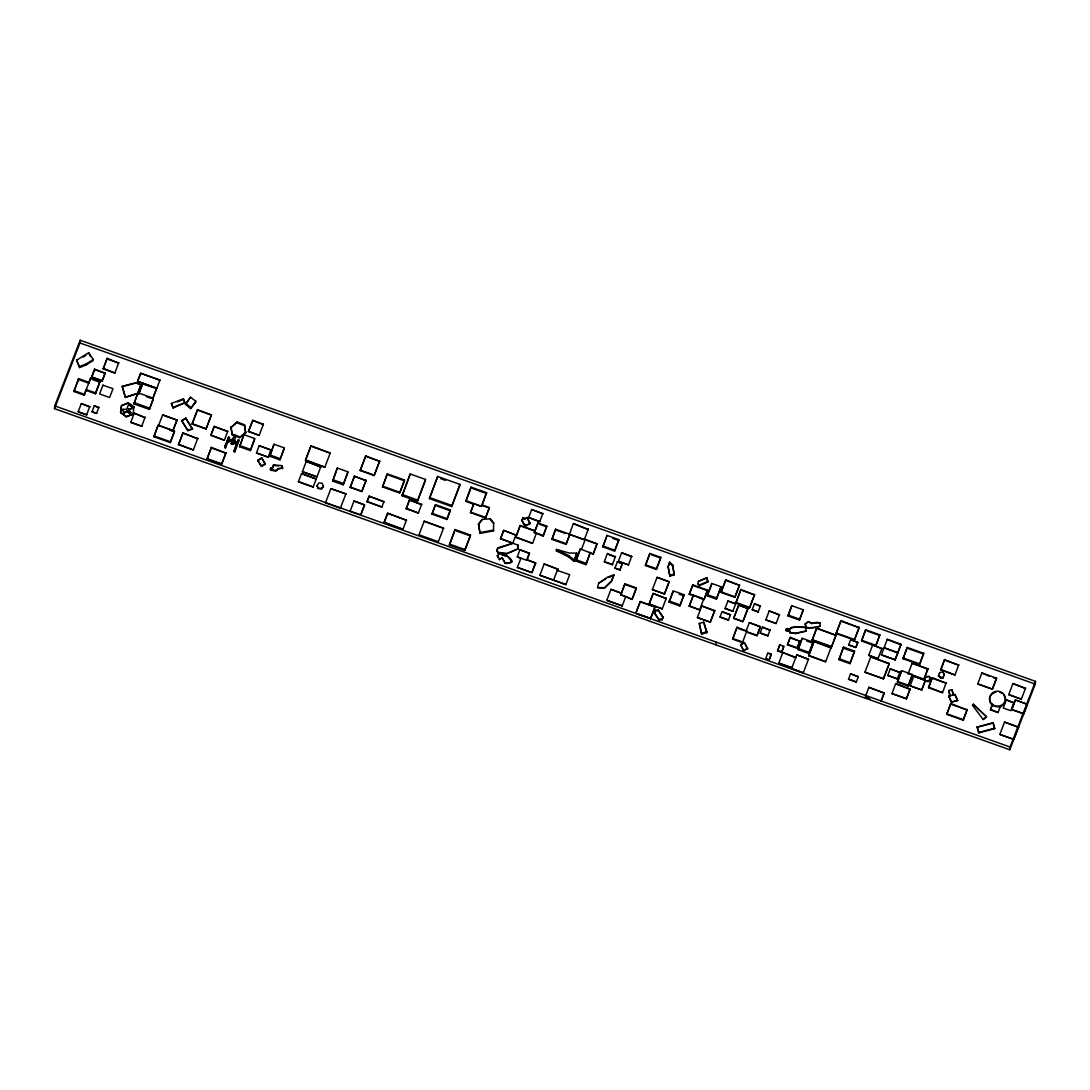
<?xml version="1.0" encoding="UTF-8"?>
<svg xmlns="http://www.w3.org/2000/svg" width="1090" height="1090" viewBox="0 0 1090 1090"><rect width="100%" height="100%" fill="white"/><g stroke="black" fill="none" stroke-linecap="round" stroke-linejoin="round"><path stroke-width="1.5" d="M493.511 530.871L493.62 522.778L490.146 518.785L482.216 519.426L478.496 523.909L479.927 533.405L493.511 530.871L493.579 530.081L479.995 532.601L479.927 533.405M698.186 584.417L698.322 581.461L706.974 577.727L707.846 582.006L699.453 585.643L698.254 583.777L699.453 585.643M54.5 408.641L54.745 405.889L80.197 340.216L1035.5 681.359L1035.255 684.111L1009.803 749.784L54.5 408.641L79.951 342.969L80.197 340.216M76.627 360.191L79.652 367.575L86.41 364.769L93.249 360.518L93.331 359.468L88.644 352.724L76.627 360.191L79.652 367.575M86.069 390.397L95.511 393.776L95.579 392.945L86.137 389.58L84.216 395.18L73.875 391.487L78.589 378.625L88.93 382.318L88.849 383.217L78.507 379.524L78.589 378.625M78.18 411.775L86.628 414.8L78.18 411.775L81.3 403.586L89.734 406.802L81.3 403.586M86.41 364.769L86.505 363.719L93.331 359.468M84.216 395.18L90.593 378.08L100.035 381.445L95.511 393.776M88.644 352.724L90.429 356.471M90.593 378.08L88.849 383.217M91.655 377.208L94.667 369.183L105.144 373.27L102.16 380.955L91.655 377.208L94.667 369.183M92.064 411.775L96.574 413.382L92.064 411.775L94.312 405.725L98.808 407.633L94.312 405.725M118.783 362.466L114.872 373.066L103.223 368.911L107.133 358.31L118.728 363.133M102.16 380.955L105.171 372.944M102.978 385.247L113.006 388.68L109.627 397.509L99.612 393.94L102.991 385.097M107.133 358.31L103.223 368.911M114.872 373.066L103.278 368.243M122.203 386.31L125.418 397.441L137.708 393.395L140.992 384.675L135.65 382.767L122.203 386.31L125.418 397.441M120.581 412.66L121.481 405.425L128.157 402.769L133.961 406.965L128.116 403.191L121.453 405.834L120.581 412.66L126.386 416.857L133.062 414.2L133.961 406.965M123.947 413.355L123.007 409.268L123.947 413.355L127.203 411.066L130.241 414.009L127.176 411.257M126.386 416.857L120.622 412.252M128.715 404.199L132.599 408.382L128.511 409.227L132.599 408.382M130.241 414.009L130.705 412.647L128.525 409.036M130.814 422.334L141.727 426.231L130.814 422.334L134.206 413.165L145.065 417.62M135.65 382.767L140.964 385.002M133.062 414.2L126.426 416.435M133.947 403.886L137.885 392.727L153.309 398.245L153.186 399.54L149.371 409.404L133.947 403.886L140.992 384.675M134.206 413.165L143.512 417.061M153.853 387.277L137.544 381.445L140.637 373.257L159.917 380.137L140.637 373.257M137.708 393.395L125.459 397.114M153.118 397.809L156.647 388.353L142.776 383.394L138.675 394.348M149.371 409.404L153.309 398.245M153.922 436.749L158.145 425.182L174.482 431.013L174.4 431.858L170.244 442.581L153.922 436.749L158.145 425.182M158.581 425.55L162.655 414.909L177.016 420.031L172.942 430.686L158.595 425.386M162.655 414.909L177.002 420.195M171.348 403.477L173.119 408.001L185.055 402.673L183.365 398.817L171.348 403.477L173.119 408.001M170.244 442.581L174.482 431.013M172.942 430.686L177.016 420.031M197.767 438.262L193.352 449.993L178.501 444.693L182.916 432.962L197.726 438.739L182.916 432.962M184.987 403.409L183.365 398.817M181.703 420.876L185.859 418.083L192.508 429.119L187.902 430.673L181.703 420.876L185.859 418.083M185.491 404.322L190.518 397.223L195.805 401.229L195.696 402.428L190.559 408.587L185.491 404.322L190.518 397.223M187.902 430.673L181.744 420.413M190.559 408.587L195.805 401.229M192.085 424.037L197.535 409.704L211.46 415.031L206.037 429.024L192.085 424.037L197.535 409.704M193.352 449.993L178.542 444.23M206.037 429.024L211.487 414.677M207.005 459.108L211.378 447.404L225.943 453.14L221.611 464.326L207.005 459.108L211.378 447.404M227.783 431.218L224.39 440.197L210.847 435.36L214.24 426.381L227.756 431.49M210.847 435.36L214.24 426.381M221.611 464.326L225.984 452.623M224.39 440.197L210.874 435.087M231.189 443.766L234.35 435.36L235.999 435.973L232.865 444.366L231.189 443.766C236.298 435.85 223.327 443.344 225.521 447.854L224.731 447.2L228.641 437.104C230.971 438.017 226.611 442.499 229.459 437.403M225.521 447.854L227.66 442.063M224.703 447.568L228.641 437.104M230.971 427.525L237.17 422.007L244.514 424.759L245.659 433.03L239.541 437.676L232.197 434.924L230.971 427.525L237.17 422.007M232.197 434.924L231.053 426.653M229.922 440.019L232.783 439.379L228.532 439.815M232.865 444.366L231.23 443.412M232.756 439.747L234.391 434.828L232.279 434.038M233.873 451.464L236.067 445.51L234.186 440.673L236.04 445.865L233.873 451.464L234.854 451.805L239.201 440.346L238.206 439.992L236.884 443.698L238.206 439.992M234.391 434.828L236.053 435.428L235.971 436.327L234.309 435.714M234.854 451.805L233.9 451.096M239.201 440.346L238.179 440.346M239.541 437.676L245.741 432.144M239.582 446.75L243.901 434.665L254.651 438.507L254.542 439.72L250.332 450.592L239.582 446.75L243.901 434.665M245.659 433.03L244.514 424.759M263.412 424.173L259.175 435.373L248.425 431.531L252.662 420.331L263.385 424.501L252.662 420.331M250.332 450.592L254.651 438.507M256.477 452.977L268.426 457.241L256.477 452.977L259.202 445.674L271.165 449.952L268.426 457.241M259.175 435.373L248.452 431.204M257.69 460.689L261.791 457.814L265.374 464.217L261.546 466.356L257.69 460.689L261.791 457.814M259.202 445.674L271.137 450.252M261.546 466.356L257.744 460.075M269.748 456.206L274.012 444.23L284.19 447.854L284.068 449.121L279.926 459.844L269.748 456.206L274.012 444.23M282.61 467.992L278.222 469.122L275.92 471.139L271.287 470.362L270.347 469.136L275.974 470.498L278.277 468.482L282.61 467.992L282.024 465.648L273.59 464.844L272.432 468.291L273.59 464.844M270.865 468.291L272.486 467.665M279.926 459.844L284.19 447.854M282.024 465.648L282.555 468.632M298.415 481.726L313.184 486.998L298.415 481.726L301.508 473.564L316.25 479.082L301.508 473.564M302.38 471.657L316.986 476.875L302.38 471.657L306.249 461.383L320.814 467.01L306.249 461.383M330.338 452.718L324.861 467.188L305.486 460.28L310.977 445.81L330.297 453.127L312.421 446.75M310.977 445.81L305.486 460.28M317.013 485.745L318.389 488.538L321.604 488.838L323.458 486.331L322.122 483.211L318.907 482.911L317.013 485.745L318.389 488.538M321.604 488.838L323.485 486.004M324.861 467.188L305.527 459.857M330.91 488.688L345.871 493.893L330.91 488.688L325.433 502.831L340.38 508.158L345.871 493.893M332.682 481.058L337.328 468.032L347.833 471.793L347.71 473.169L343.187 484.818L332.682 481.058L337.328 468.032M343.187 484.818L347.833 471.793M350.203 487.394L354.482 476.139L366.022 480.581L361.771 491.536L350.203 487.394L354.482 476.139M354.005 501.005L364.578 505.038L360.695 515.052L364.591 504.779L354.005 501.005L350.108 511.265L360.722 514.807M360.191 470.539L365.736 455.92L379.647 461.315L374.143 475.526L360.191 470.539L365.736 455.92M361.771 491.536L366.049 480.281M383.966 501.495L381.895 507.027L367.044 501.727L369.115 496.195L383.939 501.741L369.115 496.195M374.143 475.526L379.688 460.893M382.508 486.93L387.331 473.864L404.485 479.995L404.417 480.785L399.662 493.062L382.508 486.93L387.331 473.864M381.895 507.027L367.071 501.482M406.502 519.957L402.987 529.304L384.102 522.56L387.631 513.226L406.475 520.284L387.631 513.226M399.662 493.062L404.485 479.995M402.128 495.773L410.221 473.987L425.481 479.437L425.373 480.649L417.402 501.223L402.128 495.773L410.221 473.987M402.987 529.304L384.13 522.233M421.694 504.139L418.369 513.049L406.229 508.717L409.54 499.806L421.653 504.588M406.229 508.717L409.54 499.806M417.402 501.223L425.481 479.437M418.369 513.049L406.27 508.267M424.187 521.183L443.548 528.269L424.187 521.183L418.969 534.795L438.33 541.703L443.562 528.105M429.406 498.607L437.662 476.453L459.898 484.396L459.803 485.5L451.655 506.55L429.406 498.607L437.662 476.453M432.008 514.167L435.455 504.643L450.32 509.957L450.252 510.788L446.886 519.48L432.008 514.167L435.455 504.643M446.886 519.48L450.32 509.957M451.655 506.55L459.898 484.396M449.393 544.986L455.102 529.563L470.458 535.04L470.376 535.939L464.749 550.464L449.393 544.986L455.102 529.563M481.971 504.874L489.424 507.531L485.527 517.995L470.498 512.641L473.755 504.234L465.812 501.4L471.098 487.148L486.603 492.68L481.93 505.406L487.884 507.531M464.749 550.464L470.458 535.04M471.098 487.148L465.812 501.4M470.498 512.641L473.809 503.716L481.371 506.428L486.603 492.68M473.755 504.234L473.837 503.417M481.371 506.428L465.893 500.582M481.93 505.406L481.998 504.575M482.216 519.426L478.428 524.699M485.527 517.995L489.424 507.531M490.146 518.785L492.68 522.573M493.538 523.568L493.62 522.778M496.931 550.682L497.83 547.82L512.872 543.283L518.036 545.123L518.35 548.692L506.142 553.965L498.062 553.08L496.931 550.682L497.83 547.82M502.095 558.053L505.297 563.407C512.286 563.639 514.453 561.187 507.572 556.268L499.942 553.543L497.258 555.9L499.506 559.66L502.136 557.59L499.506 559.66M498.062 553.08L496.986 550M515.979 534.74L512.818 543.202L500.501 538.814L503.662 530.353L515.938 535.135L503.662 530.353M505.297 563.407L502.136 557.59M506.142 553.965L518.35 548.692M507.572 556.268L511.973 561.8M508.703 563.367L512.014 561.336M512.818 543.202L500.542 538.419M512.872 543.283L497.762 548.502M536.335 533.078L543.079 536.226L546.785 526.116L537.997 522.968L534.359 532.37L536.307 533.405L532.56 543.365L515.747 537.356L520.23 525.475L535.067 530.775M518.036 545.123L518.295 549.374M517.287 556.922L526.797 560.315L529.454 553.148L519.93 549.755L517.287 556.922L520.925 558.216L517.355 567.413L531.961 572.631L535.64 562.876L526.906 559.756L535.612 563.23M515.747 537.356L520.23 525.475M517.355 567.413L531.961 572.631M521.974 520.788L522.928 517.655L525.135 518.431L527.042 517.45L530.04 523.663L525.68 525.911L524.181 524.862L521.974 520.788L522.928 517.655M519.93 549.755L529.413 553.557M524.181 524.862L522.056 519.903M525.135 518.431L525.053 519.317L522.846 518.527M525.68 525.911L530.121 522.791M527.042 517.45L530.04 523.663M528.623 517.587L539.782 521.565L528.623 517.587L531.688 509.52L542.82 513.731L531.688 509.52M532.56 543.365L515.774 536.975M535.095 530.448L535.04 531.157L520.202 525.857M537.997 522.968L534.332 532.697M543.079 536.226L546.785 526.116M539.877 575.275L565.887 584.567L539.877 575.275L544.155 563.939L557.821 569.225L544.155 563.939M551.922 539.359L555.628 529.195L569.743 534.236L569.675 534.999L566.037 544.4L551.922 539.359L555.628 529.195M556.322 550.791L556.445 549.428L569.307 553.025L576.828 553.134L574.021 561.418L568.653 556.976L556.322 550.791L559.538 551.704M557.344 570.465L569.675 574.662L565.887 584.567M566.037 544.4L569.743 534.236M569.402 534.345L584.335 539.686L569.402 534.345L573.394 523.595L588.287 529.508L573.394 523.595M568.653 556.976L568.776 555.6L556.445 549.428M574.021 561.418L576.828 553.134M585.957 564.661L590.289 552.466L585.957 564.661L576.024 561.118L576.147 559.797L580.357 548.924L593.232 554.033L588.804 552.439M580.357 548.924L576.024 561.118M581.447 549.401L585.303 539.455L597.129 543.678L593.232 554.033M597.511 587.605L604.528 587.633L611.585 580.779L613.874 574.88L607.348 577.223L598.628 583.259L597.511 587.605L604.473 588.259L611.531 581.406L613.874 574.88M598.628 583.259L606.054 578.722M602.797 546.867L606.966 535.394L618.793 539.618L618.711 540.531L614.61 551.09L602.797 546.867L606.299 537.82M604.323 561.759L612.444 564.661L604.323 561.759L607.362 553.434L615.428 556.963L608.656 554.551M606.885 536.307L606.966 535.394M606.803 600.358L622.24 605.863L606.803 600.358L610.959 589.336L621.409 593.055M610.959 589.336L621.368 593.451L624.911 583.831L636.41 587.932L632.132 599.405L625.687 596.489M614.61 551.09L618.793 539.618M614.964 568.149L619.978 569.934L614.964 568.149L617.362 561.759L622.376 563.557L619.978 569.934M617.362 561.759L622.349 563.803M618.371 561.268L628.467 564.879L618.371 561.268L621.613 552.739L631.682 556.568L621.613 552.739M622.24 605.863L625.674 596.707L620.701 594.704L632.132 599.405M640.266 601.53L635.756 613.425L640.266 601.53L655.049 606.803L650.526 618.698L655.049 606.803M645.403 565.547L649.858 553.447L660.772 557.344L660.704 558.107L656.316 569.457L645.403 565.547L649.858 553.447M666.276 598.124L662.23 608.901L649.095 604.201L653.142 593.437L666.235 598.56L653.142 593.437M652.365 589.622L664.505 593.955L652.365 589.622L657.052 577.332L669.192 581.678L664.505 593.955M656.316 569.457L660.772 557.344M657.052 577.332L667.652 581.379M654.395 613.166L655.308 610.223L658.21 610.032L663.047 616.913L662.161 619.774L658.946 619.938L654.395 613.166L655.308 610.223M662.979 617.676L658.21 610.032M658.946 619.938L654.463 612.403M662.23 608.901L649.136 603.765M662.161 619.774L663.047 616.913M668.061 567.086L669.696 562.168L672.707 564.961L674.151 574.907L669.887 576.133L668.061 567.086L669.696 562.168M669.887 576.133L668.143 566.187M669.083 602.157L673.13 590.821L683.88 594.663L683.771 595.821L679.833 605.999L669.083 602.157L673.02 591.979M674.151 574.907L672.707 564.961M679.833 605.999L683.88 594.663M689.234 606.163L693.349 595.154L703.772 598.873L699.657 609.882L689.234 606.163L693.308 595.671L689.275 594.322L692.777 584.867L707.546 590.153L704.045 599.595L699.221 597.879M689.275 594.322L692.777 584.867M698.322 581.461L706.974 577.727M697.382 617.553L710.339 622.172L697.382 617.553L701.756 605.958L714.713 610.577L710.339 622.172M699.657 609.882L689.262 605.904M699.276 623.426L701.633 634.121L706.729 632.677L706.811 631.805L703.718 622.172L699.276 623.426L701.633 634.121M701.756 605.958L714.672 611M704.045 599.595L707.546 590.153M703.718 622.172L706.729 632.677M707.219 595.835L711.688 583.423L720.885 586.706L720.776 587.851L716.416 599.119L707.219 595.835L711.034 585.984M711.579 584.567L711.688 583.423M716.416 599.119L720.885 586.706M715.966 644.858L716.212 642.105M721.049 592.442L725.776 579.826L739.51 585.33L734.837 597.375L721.049 592.442L725.776 579.826M720.027 617.035L728.474 620.047L720.027 617.035L722.071 611.613L730.491 614.842L723.447 612.335M725.054 608.452L732.848 611.231L725.054 608.452L727.929 600.971L735.709 603.86L727.929 600.971M734.837 597.375L739.551 584.758M733.665 618.384L738.761 605.018L747.931 608.547L742.849 621.668L733.665 618.384L738.761 605.018M746.868 630.769L742.467 642.691L732.63 639.176L737.031 627.24L746.841 631.124L746.132 630.865L749.334 622.622L760.411 626.587L756.978 635.743L746.596 632.037L746.173 630.51L746.105 631.26M735.845 602.988L740.914 589.472L754.566 594.922L749.538 607.879L735.845 602.988L740.914 589.472M732.63 639.176L737.031 627.24M740.573 644.899L744.484 642.596L747.577 648.686L743.693 650.744L740.573 644.899L744.484 642.596M742.849 621.668L747.958 608.302M742.467 642.691L742.535 641.942L732.684 638.427M743.693 650.744L740.614 644.49M749.538 607.879L754.621 594.363M749.334 622.622L760.37 626.968M752.223 609.732L758.218 611.871L752.223 609.732L754.457 603.71L760.411 606.204L754.457 603.71M756.978 635.743L760.411 626.587M760.193 633.045L767.905 635.797L760.193 633.045L762.387 627.172L770.085 630.197L762.387 627.172M765.834 619.842L776.094 623.507L765.834 619.842L769.199 610.945L779.432 614.883L769.199 610.945M765.671 658.714L769.199 659.981L765.671 658.714L767.81 652.842L771.339 654.109L769.199 659.981M777.565 650.989L779.827 644.612L783.778 646.752L781.585 652.433L777.565 650.989L779.827 644.612M778.846 663.101L791.967 667.788L778.846 663.101L782.797 652.488L795.809 657.665L782.797 652.488M781.585 652.433L783.846 646.043M785.781 629.884L787.144 628.48L789.896 628.971L790.318 627.881C799.992 624.216 810.456 630.783 820.225 626.123C816.151 627.145 810.797 627.935 806.096 627.745L796.599 626.736L790.277 628.358L789.855 629.448L787.103 628.957L785.781 629.884L786.353 630.919L789.909 631.369L786.394 630.456L785.822 629.42M788.029 615.973L791.749 605.686L803.153 609.76L803.085 610.645L799.433 620.047L788.029 615.973L791.749 605.686M787.484 644.83L790.236 637.35L799.801 641.274L797.09 648.264L787.484 644.83L790.236 637.35M806.191 631.028L795.836 633.603L789.623 632.582L795.877 633.127L806.191 631.028L805.292 623.821L808.644 621.545L811.75 623.426L816.396 622.281L819.952 622.758L820.225 626.123M791.572 668.579L803.316 672.775L791.572 668.579L796.804 654.845L808.521 659.341L796.804 654.845M797.09 648.264L799.842 640.784M799.433 620.047L803.153 609.76M798.098 649.613L802.172 638.263L813.004 642.133L812.908 643.236L808.93 653.482L798.098 649.613L802.172 638.263M805.278 624.052L808.644 621.545M831.043 647.528L825.621 661.753L808.644 655.69L814.053 641.451L831.016 647.855L814.053 641.451M808.93 653.482L813.004 642.133M819.952 622.758L811.75 623.426M812.214 640.116L816.764 628.004L836.016 635.347L831.493 646.997L812.214 640.116L816.764 628.004M825.621 661.753L808.671 655.363M831.493 646.997L836.057 634.884M836.153 633.535L840.99 620.632L859.165 627.69L854.383 640.034L836.153 633.535L840.99 620.632M838.932 659.709L843.51 647.147L854.505 651.071L854.41 652.065L849.928 663.633L838.932 659.709L843.51 647.147M848.66 644.899L855.882 647.487L848.66 644.899L850.609 639.707L857.83 642.296L855.882 647.487M850.609 639.707L857.803 642.514M848.51 679.234L856.304 682.013L848.51 679.234L850.541 673.756L858.321 676.808L850.541 673.756M849.928 663.633L854.505 651.071M854.383 640.034L859.206 627.145M881.946 648.55L861.536 640.947L865.664 629.748L879.862 634.816L875.733 646.016L879.862 634.816M865.664 629.748L861.536 640.947M864.942 672.189L883.5 678.811L864.942 672.189L870.76 656.875L889.317 663.497L883.5 678.811M868.757 655.335L878.036 658.646L868.757 655.335L872.695 644.912L880.393 648.005M870.76 656.875L889.276 663.905M884.222 693.063L868.88 687.381L884.222 693.063L880.993 701.388M881.401 654.872L895.19 659.804L881.401 654.872L887.246 639.34L901.035 644.258L895.19 659.804M887.246 639.34L900.967 644.885M887.778 675.459L897.37 678.879L887.778 675.459L890.271 668.81L899.836 672.516L890.271 668.81M891.988 693.581L906.512 698.772L891.988 693.581L895.626 683.702L910.15 688.894L906.512 698.772M895.231 659.423L901.035 644.258M895.626 683.702L910.096 689.52M897.397 682.245L901.621 670.677L912.371 674.506L912.303 675.364L908.147 686.087L897.397 682.245L901.621 670.677M903.065 658.742L907.221 647.419L923.639 653.278L923.571 654.041L919.47 664.614L903.065 658.742L907.221 647.419M908.12 673.865L912.139 663.238L927.903 668.865L923.87 679.492L912.303 675.364M908.147 686.087L912.371 674.506M910.123 685.814L921.745 689.956L910.123 685.814L913.774 676.182L925.396 680.337L921.745 689.956M912.139 663.238L927.876 669.165M913.774 676.182L925.369 680.61M919.47 664.614L923.639 653.278M923.87 679.492L927.903 668.865M924.524 680.051L927.835 681.264L929.116 680.76L930.26 677.803L929.089 676.236L925.655 676.781L924.524 680.051L927.794 681.727L929.075 681.223L930.26 677.803M925.655 676.781L929.048 676.713L930.22 678.266M946.215 682.681L942.496 692.681L928.544 687.695L932.263 677.694L946.175 683.198M928.544 687.695L932.263 677.694M938.463 676.141L938.517 675.432L941.106 677.544L943.245 677.108L943.177 677.83L941.051 678.253L938.463 676.141L939.621 672.585L942.945 671.917L944.349 674.819M939.553 673.307L939.621 672.585M958.764 664.655L954.935 674.996L940.725 669.914L944.567 659.586L958.723 665.2L946.106 660.704M941.051 678.253L941.106 677.544M942.891 672.639L942.945 671.917M944.567 659.586L940.725 669.914M942.496 692.681L928.598 687.177M946.733 714.372L950.752 703.541L967.116 709.972L963.151 720.231L946.733 714.372L950.752 703.541M952.101 689.725L953.191 695.093L952.101 689.725L948.913 690.461L948.831 691.387L950.003 695.829L948.668 696.142L951.488 702.232L957.633 700.557L954.881 694.439L948.668 696.142M950.003 695.829L948.913 690.461M951.488 702.232L948.695 695.856M954.935 674.996L940.779 669.369M954.881 694.439L957.633 700.557M963.151 720.231L967.171 709.399M973.316 704.222L986.505 716.811L983.221 719.523L972.43 705.284L973.316 704.222L986.505 716.811M977.771 683.934L992.459 689.18L977.771 683.934L981.858 672.952L996.546 678.198L992.459 689.18M981.858 672.952L989.148 676.141M977.13 727.18L993.085 722.656L994.666 728.651L978.793 732.875L977.13 727.18L991.45 723.528M978.793 732.875L977.171 726.717M983.221 719.523L986.518 716.552M1000.198 706.824L998.099 712.547L990.469 709.822L992.309 704.74L993.085 705.38A7.957 7.548 5.1 0 0 999.053 706.552L1000.157 707.26L999.012 706.988M992.35 704.29L992.268 705.175L991.478 704.508A7.957 7.548 5.1 0 1 995.892 692.15M993.085 722.656L994.666 728.651M998.099 712.547L990.51 709.372M999.816 734.415L1013.823 739.415L999.816 734.415L1004.544 722.043L1018.537 727.262L1004.544 722.043M1006.329 699.889L1013.864 702.777L1006.329 699.889L1003.25 707.996L1010.798 710.694L1013.891 702.587M1008.727 694.657L1021.357 699.167L1008.727 694.657L1012.91 683.553L1025.513 688.458L1012.91 683.553M1027.434 704.126L1023.701 713.909L1011.724 709.631L1015.458 699.848L1027.42 704.344L1016.929 700.598M1009.803 749.784L1010.049 747.031L1035.5 681.359M1015.458 699.848L1011.724 709.631M789.623 632.582L789.95 630.906M73.875 391.487L78.507 379.524M86.628 414.8L89.748 406.611M95.579 392.945L100.035 381.445M96.574 413.382L98.836 407.333M128.729 404.008L126.74 409.268L122.993 409.459M137.544 381.445L140.61 373.529M130.255 413.819L130.705 412.647M138.716 393.885L142.776 383.394M141.727 426.231L145.12 417.061M152.586 398.831L156.647 388.353M159.917 380.137L156.824 388.34L137.572 381.173M178.501 444.693L182.861 433.425M248.425 431.531L252.035 422.212M268.453 456.942L271.165 449.952M270.293 469.763L270.92 467.651M316.986 476.875L320.855 466.602M313.184 486.998L316.277 478.837M367.044 501.727L369.088 496.441M384.102 522.56L387.59 513.553M500.501 538.814L503.635 530.735M539.782 521.565L542.847 513.513M526.838 559.96L529.454 553.148M532.002 572.264L535.64 562.876M553.597 579.975L557.862 568.83M584.335 539.686L588.341 528.936M593.273 553.611L597.129 543.678M612.444 564.661L615.482 556.336M619.992 569.688L622.376 563.557M628.467 564.879L631.696 556.35M620.687 594.922L624.911 583.831M632.186 598.805L636.41 587.932M649.095 604.201L653.101 593.873M664.532 593.709L669.192 581.678M710.38 621.763L714.713 610.577M728.474 620.047L730.518 614.624M732.848 611.231L735.723 603.751M758.218 611.871L760.438 605.849M767.905 635.797L770.099 629.925M776.094 623.507L779.459 614.61M769.24 659.505L771.339 654.109M808.644 655.69L813.426 643.332M803.316 672.775L808.548 659.028M855.895 647.269L857.83 642.296M856.304 682.013L858.348 676.536M878.036 658.646L881.974 648.223M865.651 695.897L868.88 687.381M883.527 678.402L889.317 663.497M881.006 701.183L884.235 692.872M897.37 678.879L899.863 672.244M906.567 698.131L910.15 688.894M921.772 689.684L925.396 680.337M943.177 677.83L944.417 674.097M992.513 688.594L996.546 678.198M990.469 709.822L992.527 704.535M1021.357 699.167L1025.554 688.076M1013.85 739.183L1018.55 727.044M123.96 413.165L127.203 411.066M83.208 357.084L85.878 355.422M261.6 465.757L265.429 463.618M743.734 650.335L747.617 648.278M699.507 585.003L707.9 581.365M79.747 366.54L86.505 363.719M227.619 442.417L232.483 440.428M177.288 401.883L183.311 399.567M173.187 407.251L185.055 402.673M608.601 577.387L613.82 575.506M187.943 430.196L192.548 428.656M669.969 575.234L674.22 573.994M701.715 633.236L706.811 631.805M951.516 701.96L957.66 700.284M978.834 732.412L994.707 728.188M123.674 386.242L134.138 383.503M655.226 610.986L658.142 610.809M659.014 619.174L662.23 619.011M505.338 562.944L508.757 562.903M318.416 488.211L321.632 488.497M273.536 465.471L278.59 465.961M498.13 552.385L506.21 553.27M79.951 342.969L1035.255 684.111M612.798 538.419L618.711 540.531M472.57 488.524L486.535 493.511M108.523 359.482L117.27 362.616M840.949 621.191L859.165 627.69M725.722 580.411L739.51 585.33M440.742 478.687L445.51 480.39M867.177 631.028L878.213 634.966M651.357 554.769L659.15 557.549M993.549 677.721L996.492 678.77M908.638 648.714L923.571 654.041M742.385 590.562L754.566 594.922M365.695 456.329L379.647 461.315M602.879 545.967L614.692 550.178M586.747 540.395L597.088 544.087M539.4 524.208L546.717 526.824M555.559 529.958L564.974 533.323M897.792 652.624L884.004 647.705L897.765 652.869M861.591 640.225L875.788 645.294M144.275 384.416L153.527 387.713M788.111 615.087L799.515 619.161M645.471 564.784L656.384 568.68M721.103 591.87L734.892 596.789M836.207 632.99L854.424 639.489M903.133 657.979L919.538 663.837M94.639 369.524L105.144 373.27M388.83 475.213L402.864 480.227M816.723 628.467L834.531 634.816M692.736 585.398L706.02 590.14M197.508 410.058L209.907 414.486M735.886 602.443L749.593 607.334M360.218 470.131L374.17 475.104M551.99 538.596L566.105 543.638M738.748 605.263L747.931 608.547M534.359 532.37L543.133 535.503M707.328 594.677L716.512 597.96M91.683 376.881L102.188 380.628M429.501 497.503L451.751 505.447M470.553 512.109L485.568 517.478M146.414 396.637L151.047 398.286M932.223 678.225L944.621 682.653M92.091 379.47L99.967 382.277M843.415 648.141L852.843 651.507M689.316 593.805L693.322 595.235M693.322 595.426L703.745 599.146M1011.752 709.413L1023.728 713.691M908.147 673.566L923.898 679.193M382.576 486.14L399.73 492.258M812.254 639.653L831.534 646.534M354.454 476.453L366.022 480.581M214.212 426.653L226.257 430.959M436.872 506.005L450.252 510.788M402.237 494.56L417.511 500.01M679.165 594.173L683.771 595.821M806.723 641.015L811.355 642.678M409.513 500.242L420.141 504.043M576.147 559.797L586.079 563.339M134.056 402.592L149.48 408.11M192.126 423.683L206.065 428.656M790.196 637.841L799.801 641.274M228.614 437.471L229.431 437.758M733.679 618.139L742.876 621.423M269.857 454.939L280.035 458.577M432.09 513.349L446.955 518.649M839.014 658.714L850.023 662.652M239.691 445.538L250.441 449.38M332.804 479.682L343.309 483.442M897.465 681.386L908.215 685.229M624.856 584.431L634.911 588.028M350.231 487.094L361.798 491.222M669.178 600.999L679.928 604.841M787.539 644.34L797.131 647.773M798.207 648.523L809.039 652.379M73.957 390.588L84.298 394.28M950.712 704.113L967.116 709.972M736.963 627.99L744.579 630.715M746.636 631.655L757.005 635.361M224.731 447.2L225.548 447.5M456.56 531.007L470.376 535.939M169.945 430.278L172.915 431.327M211.337 447.922L225.943 453.14M777.62 650.28L781.639 651.711M640.239 601.857L655.008 607.13M501.427 554.565L506.005 556.2M946.788 713.787L963.192 719.645M768.941 653.728L771.298 654.572M153.99 435.891L170.326 441.723M449.475 544.087L464.831 549.564M207.046 458.59L221.652 463.809M635.783 613.098L650.567 618.371M54.745 405.889L1010.049 747.031M637.241 613.956L649.054 618.18M869.725 698.745L865.119 697.096L869.711 698.935M237.089 422.893L244.433 425.631M236.053 435.455L239.623 436.79M808.63 621.763L811.723 623.644M524.249 523.977L525.761 525.039M568.776 555.6L574.144 560.042M185.6 403.109L190.668 407.374M669.614 563.067L672.625 565.874M236.911 443.33L234.445 439.992L236.067 442.581M185.818 418.56L192.508 429.119M261.736 458.427L265.374 464.217M128.511 409.227L130.691 412.838M497.299 555.437L499.547 559.197M745.233 644.435L747.577 648.686M706.92 578.368L707.846 582.006M805.292 623.821L806.096 627.745M478.496 523.909L479.995 532.601M1003.427 694.643A7.957 7.548 5.1 0 1 1000.988 706.375M1000.007 692.436A7.957 7.548 5.1 0 1 1001.86 693.322M1001.056 705.489L999.094 706.116A7.957 7.548 5.1 0 1 993.126 704.944L991.559 703.636A7.957 7.548 5.1 0 1 992.827 692.572A7.957 7.548 5.1 0 1 1004.326 694.821A7.957 7.548 5.1 0 1 1001.056 705.489"/></g></svg>
